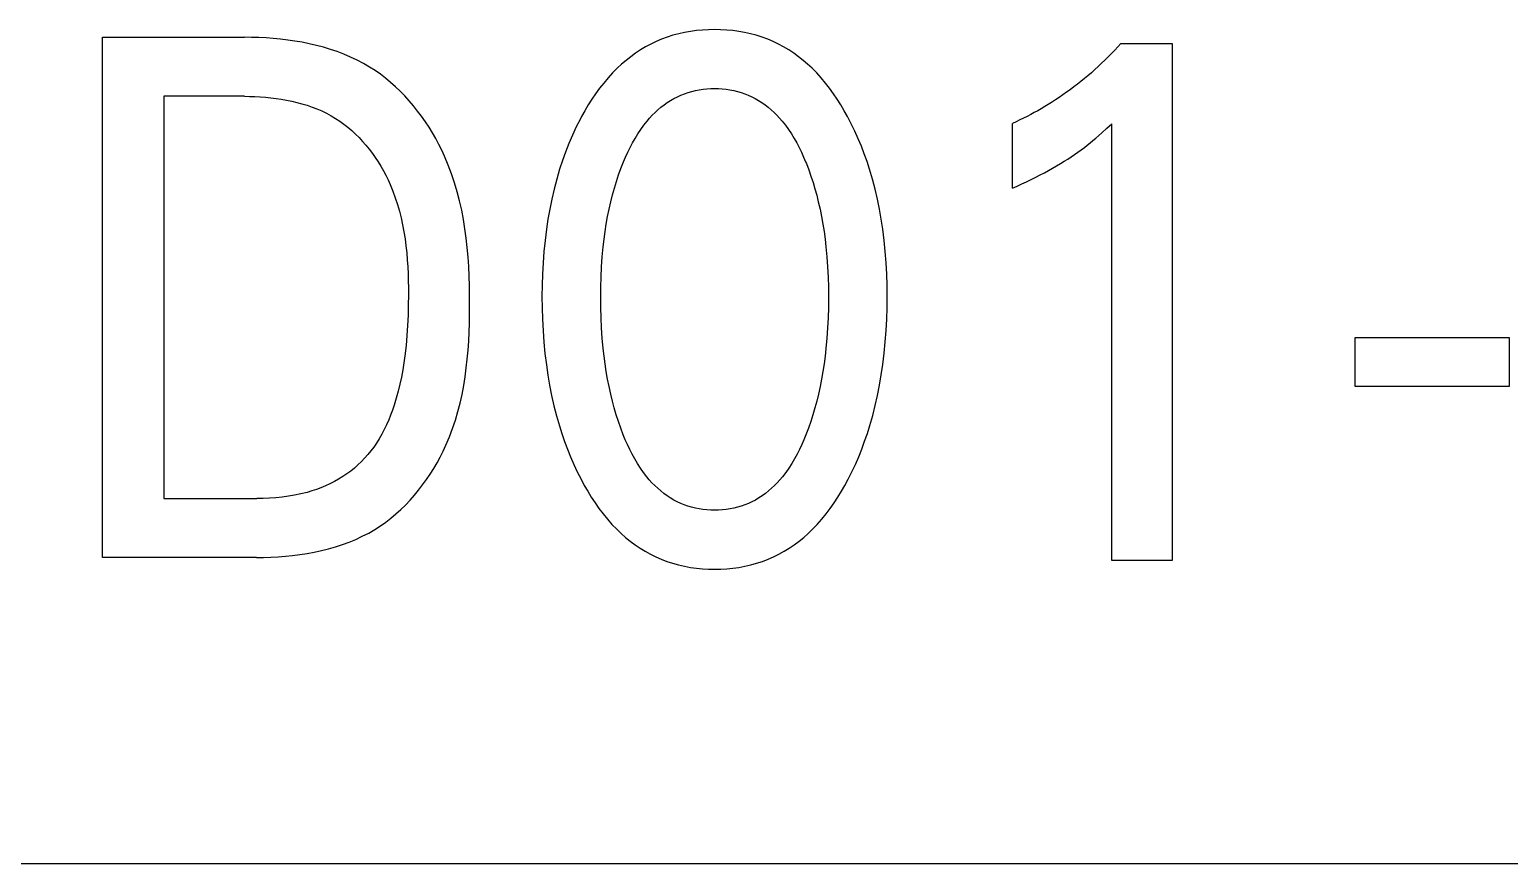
# Model space of a CAD drawing. Extents: x 10 to 656, y -396 to 292.
# Drawn here: x 271.323 to 272.301, y 101.772 to 102.323 of the extents above; entities that cross this region are included whole.
import ezdxf

# ---------------------------------------------------------------- set-up
doc = ezdxf.new("R2010")
doc.units = 0
doc.header["$LTSCALE"] = 5
doc.header["$MEASUREMENT"] = 0
doc.layers.get('0').update_dxf_attribs({"linetype": 'CONTINUOUS'})

msp = doc.modelspace()

# ---------------------------------------------------------------- linework, layer by layer
at = {"color": 7, "linetype": 'Continuous'}
for p, q in [((271.7482, 102.31955), (271.74443, 102.31834)), ((271.75204, 102.32058), (271.7482, 102.31955)), ((271.75592, 102.32144), (271.75204, 102.32058)), ((271.75984, 102.32214), (271.75592, 102.32144)), ((271.76378, 102.32268), (271.75984, 102.32214)), ((271.76776, 102.32305), (271.76378, 102.32268)), ((271.77174, 102.32328), (271.76776, 102.32305)), ((271.77574, 102.32335), (271.77174, 102.32328)), ((271.77974, 102.32328), (271.77574, 102.32335)), ((271.78374, 102.32306), (271.77974, 102.32328)), ((271.78772, 102.32268), (271.78374, 102.32306)), ((271.79168, 102.32215), (271.78772, 102.32268)), ((271.79561, 102.32145), (271.79168, 102.32215)), ((271.7995, 102.32059), (271.79561, 102.32145)), ((271.80334, 102.31955), (271.7995, 102.32059)), ((271.80713, 102.31834), (271.80334, 102.31955)), ((271.37112, 101.97408), (271.37112, 102.31823)), ((271.37112, 102.31823), (271.46488, 102.31823)), ((271.46962, 102.31819), (271.46488, 102.31823)), ((271.47438, 102.31805), (271.46962, 102.31819)), ((271.47917, 102.31781), (271.47438, 102.31805)), ((271.48396, 102.31747), (271.47917, 102.31781)), ((271.48876, 102.31701), (271.48396, 102.31747)), ((271.49354, 102.31644), (271.48876, 102.31701)), ((271.49832, 102.31575), (271.49354, 102.31644)), ((271.50307, 102.31493), (271.49832, 102.31575)), ((271.50779, 102.31398), (271.50307, 102.31493)), ((271.51248, 102.31289), (271.50779, 102.31398)), ((271.51712, 102.31166), (271.51248, 102.31289)), ((271.5217, 102.31028), (271.51712, 102.31166)), ((271.52622, 102.30874), (271.5217, 102.31028)), ((271.7268, 102.30985), (271.72353, 102.30769)), ((271.73016, 102.31186), (271.7268, 102.30985)), ((271.7336, 102.31372), (271.73016, 102.31186)), ((271.73712, 102.31542), (271.7336, 102.31372)), ((271.74071, 102.31696), (271.73712, 102.31542)), ((271.74443, 102.31834), (271.74071, 102.31696)), ((271.81086, 102.31696), (271.80713, 102.31834)), ((271.81445, 102.31543), (271.81086, 102.31696)), ((271.81797, 102.31372), (271.81445, 102.31543)), ((271.82141, 102.31186), (271.81797, 102.31372)), ((271.82477, 102.30985), (271.82141, 102.31186)), ((271.82804, 102.30769), (271.82477, 102.30985)), ((272.04028, 102.3097), (272.03816, 102.30749)), ((272.04237, 102.31194), (272.04028, 102.3097)), ((272.04443, 102.31421), (272.04237, 102.31194)), ((272.04443, 102.31421), (272.07838, 102.31421)), ((272.07838, 102.31421), (272.07838, 101.97202)), ((271.53067, 102.30705), (271.52622, 102.30874)), ((271.53504, 102.30518), (271.53067, 102.30705)), ((271.53933, 102.30315), (271.53504, 102.30518)), ((271.54352, 102.30095), (271.53933, 102.30315)), ((271.54761, 102.29856), (271.54352, 102.30095)), ((271.71429, 102.30043), (271.71141, 102.29777)), ((271.71727, 102.30297), (271.71429, 102.30043)), ((271.72035, 102.3054), (271.71727, 102.30297)), ((271.72353, 102.30769), (271.72035, 102.3054)), ((271.83122, 102.3054), (271.82804, 102.30769)), ((271.8343, 102.30298), (271.83122, 102.3054)), ((271.83728, 102.30043), (271.8343, 102.30298)), ((271.84016, 102.29777), (271.83728, 102.30043)), ((272.03163, 102.30103), (272.02939, 102.29893)), ((272.03384, 102.30315), (272.03163, 102.30103)), ((272.03601, 102.30531), (272.03384, 102.30315)), ((272.03816, 102.30749), (272.03601, 102.30531)), ((271.55123, 102.29623), (271.54761, 102.29856)), ((271.55475, 102.29376), (271.55123, 102.29623)), ((271.55818, 102.29114), (271.55475, 102.29376)), ((271.56152, 102.2884), (271.55818, 102.29114)), ((271.7053, 102.29136), (271.70244, 102.28798)), ((271.70828, 102.29463), (271.7053, 102.29136)), ((271.71141, 102.29777), (271.70828, 102.29463)), ((271.84327, 102.29463), (271.84016, 102.29777)), ((271.84625, 102.29136), (271.84327, 102.29463)), ((271.84909, 102.28798), (271.84625, 102.29136)), ((272.02023, 102.29092), (272.01792, 102.28904)), ((272.02251, 102.29283), (272.02023, 102.29092)), ((272.02483, 102.29483), (272.02251, 102.29283)), ((272.02712, 102.29687), (272.02483, 102.29483)), ((272.02939, 102.29893), (272.02712, 102.29687)), ((271.56475, 102.28552), (271.56152, 102.2884)), ((271.56789, 102.28252), (271.56475, 102.28552)), ((271.57093, 102.27941), (271.56789, 102.28252)), ((271.69711, 102.28091), (271.69463, 102.27723)), ((271.69972, 102.28449), (271.69711, 102.28091)), ((271.70244, 102.28798), (271.69972, 102.28449)), ((271.75115, 102.27894), (271.75345, 102.27998)), ((271.75345, 102.27998), (271.7558, 102.2809)), ((271.7558, 102.2809), (271.75819, 102.28172)), ((271.75819, 102.28172), (271.76062, 102.28242)), ((271.76062, 102.28242), (271.76309, 102.28301)), ((271.76309, 102.28301), (271.76559, 102.28349)), ((271.76559, 102.28349), (271.7681, 102.28386)), ((271.7681, 102.28386), (271.77064, 102.28412)), ((271.77064, 102.28412), (271.77319, 102.28428)), ((271.77319, 102.28428), (271.77574, 102.28433)), ((271.77574, 102.28433), (271.77829, 102.28428)), ((271.77829, 102.28428), (271.78083, 102.28412)), ((271.78083, 102.28412), (271.78337, 102.28386)), ((271.78337, 102.28386), (271.78589, 102.28349)), ((271.78589, 102.28349), (271.78838, 102.28301)), ((271.78838, 102.28301), (271.79085, 102.28242)), ((271.79085, 102.28242), (271.79328, 102.28172)), ((271.79328, 102.28172), (271.79568, 102.2809)), ((271.79568, 102.2809), (271.79803, 102.27998)), ((271.79803, 102.27998), (271.80033, 102.27894)), ((271.85181, 102.28449), (271.84909, 102.28798)), ((271.8544, 102.2809), (271.85181, 102.28449)), ((271.85687, 102.27723), (271.8544, 102.2809)), ((272.00602, 102.28013), (272.00357, 102.27845)), ((272.00845, 102.28184), (272.00602, 102.28013)), ((272.01086, 102.28359), (272.00845, 102.28184)), ((272.01324, 102.28538), (272.01086, 102.28359)), ((272.01559, 102.28719), (272.01324, 102.28538)), ((272.01792, 102.28904), (272.01559, 102.28719)), ((271.4116, 102.27921), (271.4116, 102.01311)), ((271.46488, 102.27921), (271.4116, 102.27921)), ((271.46488, 102.27921), (271.46833, 102.27917)), ((271.46833, 102.27917), (271.47181, 102.27907)), ((271.47181, 102.27907), (271.47529, 102.27889)), ((271.47529, 102.27889), (271.47879, 102.27863)), ((271.47879, 102.27863), (271.48229, 102.27829)), ((271.48229, 102.27829), (271.48578, 102.27786)), ((271.48578, 102.27786), (271.48926, 102.27734)), ((271.48926, 102.27734), (271.49272, 102.27673)), ((271.49272, 102.27673), (271.49616, 102.27602)), ((271.49616, 102.27602), (271.49957, 102.2752)), ((271.49957, 102.2752), (271.50295, 102.27429)), ((271.50295, 102.27429), (271.50629, 102.27326)), ((271.50629, 102.27326), (271.50958, 102.27212)), ((271.50958, 102.27212), (271.51282, 102.27087)), ((271.51282, 102.27087), (271.516, 102.26949)), ((271.57386, 102.27619), (271.57093, 102.27941)), ((271.5767, 102.27287), (271.57386, 102.27619)), ((271.57942, 102.26946), (271.5767, 102.27287)), ((271.69226, 102.27348), (271.69, 102.26967)), ((271.69463, 102.27723), (271.69226, 102.27348)), ((271.7364, 102.26848), (271.73831, 102.27025)), ((271.73831, 102.27025), (271.74029, 102.27193)), ((271.74029, 102.27193), (271.74233, 102.27354)), ((271.74233, 102.27354), (271.74444, 102.27505)), ((271.74444, 102.27505), (271.74662, 102.27645)), ((271.74662, 102.27645), (271.74885, 102.27775)), ((271.74885, 102.27775), (271.75115, 102.27894)), ((271.80033, 102.27894), (271.80262, 102.27775)), ((271.80262, 102.27775), (271.80486, 102.27645)), ((271.80486, 102.27645), (271.80703, 102.27505)), ((271.80703, 102.27505), (271.80914, 102.27354)), ((271.80914, 102.27354), (271.81119, 102.27193)), ((271.81119, 102.27193), (271.81317, 102.27025)), ((271.81317, 102.27025), (271.81508, 102.26848)), ((271.85923, 102.27348), (271.85687, 102.27723)), ((271.86148, 102.26967), (271.85923, 102.27348)), ((271.99175, 102.27102), (271.98943, 102.2697)), ((271.99405, 102.27238), (271.99175, 102.27102)), ((271.99633, 102.27377), (271.99405, 102.27238)), ((271.9986, 102.27519), (271.99633, 102.27377)), ((272.0011, 102.2768), (271.9986, 102.27519)), ((272.00357, 102.27845), (272.0011, 102.2768)), ((271.516, 102.26949), (271.51911, 102.26799)), ((271.51911, 102.26799), (271.52216, 102.26636)), ((271.52216, 102.26636), (271.52512, 102.2646)), ((271.52512, 102.2646), (271.52793, 102.26277)), ((271.52793, 102.26277), (271.53065, 102.26081)), ((271.53065, 102.26081), (271.53329, 102.25873)), ((271.58204, 102.26596), (271.57942, 102.26946)), ((271.58456, 102.26237), (271.58204, 102.26596)), ((271.58696, 102.25872), (271.58456, 102.26237)), ((271.68707, 102.26433), (271.68433, 102.25894)), ((271.68785, 102.26579), (271.68707, 102.26433)), ((271.69, 102.26967), (271.68785, 102.26579)), ((271.72688, 102.25723), (271.72892, 102.26004)), ((271.72892, 102.26004), (271.73108, 102.26276)), ((271.73108, 102.26276), (271.73278, 102.26473)), ((271.73278, 102.26473), (271.73455, 102.26663)), ((271.73455, 102.26663), (271.7364, 102.26848)), ((271.81508, 102.26848), (271.81692, 102.26663)), ((271.81692, 102.26663), (271.81869, 102.26473)), ((271.81869, 102.26473), (271.82039, 102.26276)), ((271.82039, 102.26276), (271.82256, 102.26004)), ((271.82256, 102.26004), (271.8246, 102.25723)), ((271.86363, 102.26579), (271.86148, 102.26967)), ((271.86612, 102.26098), (271.86363, 102.26579)), ((271.86848, 102.2561), (271.86612, 102.26098)), ((271.97515, 102.26239), (271.97271, 102.26129)), ((271.97271, 102.21836), (271.97271, 102.26129)), ((271.97757, 102.26353), (271.97515, 102.26239)), ((271.97998, 102.2647), (271.97757, 102.26353)), ((271.98236, 102.2659), (271.97998, 102.2647)), ((271.98474, 102.26713), (271.98236, 102.2659)), ((271.98709, 102.2684), (271.98474, 102.26713)), ((271.98943, 102.2697), (271.98709, 102.2684)), ((272.03508, 102.25804), (272.03828, 102.26104)), ((272.03828, 101.97202), (272.03828, 102.26104)), ((271.53329, 102.25873), (271.53586, 102.25655)), ((271.53586, 102.25655), (271.53834, 102.25426)), ((271.53834, 102.25426), (271.54073, 102.25188)), ((271.54073, 102.25188), (271.54305, 102.2494)), ((271.58925, 102.25499), (271.58696, 102.25872)), ((271.59142, 102.2512), (271.58925, 102.25499)), ((271.59349, 102.24736), (271.59142, 102.2512)), ((271.68178, 102.25346), (271.6794, 102.24791)), ((271.68433, 102.25894), (271.68178, 102.25346)), ((271.72144, 102.24836), (271.72314, 102.25138)), ((271.72314, 102.25138), (271.72495, 102.25434)), ((271.72495, 102.25434), (271.72688, 102.25723)), ((271.8246, 102.25723), (271.82652, 102.25434)), ((271.82652, 102.25434), (271.82833, 102.25138)), ((271.82833, 102.25138), (271.83003, 102.24836)), ((271.87069, 102.25117), (271.86848, 102.2561)), ((271.87277, 102.24617), (271.87069, 102.25117)), ((272.02583, 102.24988), (272.02786, 102.25158)), ((272.02786, 102.25158), (272.02986, 102.25332)), ((272.02986, 102.25332), (272.03184, 102.25508)), ((272.03184, 102.25508), (272.03508, 102.25804)), ((271.54305, 102.2494), (271.54527, 102.24683)), ((271.54527, 102.24683), (271.54741, 102.24418)), ((271.54741, 102.24418), (271.54947, 102.24146)), ((271.54947, 102.24146), (271.55143, 102.23867)), ((271.59543, 102.24347), (271.59349, 102.24736)), ((271.59726, 102.23953), (271.59543, 102.24347)), ((271.6772, 102.2423), (271.67516, 102.23662)), ((271.6794, 102.24791), (271.6772, 102.2423)), ((271.71689, 102.23899), (271.71832, 102.24216)), ((271.71832, 102.24216), (271.71983, 102.24528)), ((271.71983, 102.24528), (271.72144, 102.24836)), ((271.83003, 102.24836), (271.83164, 102.24528)), ((271.83164, 102.24528), (271.83316, 102.24216)), ((271.83316, 102.24216), (271.83459, 102.23899)), ((271.87471, 102.24112), (271.87277, 102.24617)), ((271.87652, 102.23603), (271.87471, 102.24112)), ((272.01147, 102.23917), (272.0137, 102.24069)), ((272.0137, 102.24069), (272.0159, 102.24224)), ((272.0159, 102.24224), (272.01809, 102.24382)), ((272.01809, 102.24382), (272.02024, 102.24543)), ((272.02024, 102.24543), (272.02213, 102.24689)), ((272.02213, 102.24689), (272.02399, 102.24837)), ((272.02399, 102.24837), (272.02583, 102.24988)), ((271.55143, 102.23867), (271.5533, 102.23581)), ((271.5533, 102.23581), (271.55508, 102.2329)), ((271.55508, 102.2329), (271.55677, 102.22993)), ((271.5997, 102.23375), (271.59726, 102.23953)), ((271.60191, 102.22789), (271.5997, 102.23375)), ((271.67328, 102.23089), (271.67136, 102.22439)), ((271.67516, 102.23662), (271.67328, 102.23089)), ((271.71228, 102.22716), (271.71385, 102.2315)), ((271.71385, 102.2315), (271.71554, 102.23579)), ((271.71554, 102.23579), (271.71689, 102.23899)), ((271.83459, 102.23899), (271.83594, 102.23579)), ((271.83594, 102.23579), (271.8364, 102.23465)), ((271.8364, 102.23465), (271.83799, 102.23054)), ((271.87819, 102.23089), (271.87652, 102.23603)), ((271.88011, 102.22439), (271.87819, 102.23089)), ((271.99646, 102.23009), (271.99911, 102.23157)), ((271.99911, 102.23157), (272.00175, 102.23309)), ((272.00175, 102.23309), (272.00436, 102.23465)), ((272.00436, 102.23465), (272.00695, 102.23624)), ((272.00695, 102.23624), (272.00922, 102.23769)), ((272.00922, 102.23769), (272.01147, 102.23917)), ((271.55677, 102.22993), (271.55837, 102.22692)), ((271.55837, 102.22692), (271.55987, 102.22387)), ((271.55987, 102.22387), (271.56127, 102.22078)), ((271.60388, 102.22197), (271.60191, 102.22789)), ((271.60564, 102.21598), (271.60388, 102.22197)), ((271.67136, 102.22439), (271.66964, 102.21784)), ((271.7095, 102.21838), (271.71083, 102.22279)), ((271.71083, 102.22279), (271.71228, 102.22716)), ((271.83799, 102.23054), (271.83946, 102.22639)), ((271.83946, 102.22639), (271.84083, 102.2222)), ((271.84083, 102.2222), (271.84209, 102.21799)), ((271.88184, 102.21784), (271.88011, 102.22439)), ((271.9758, 102.21977), (271.97889, 102.2212)), ((271.97889, 102.2212), (271.98196, 102.22266)), ((271.98196, 102.22266), (271.98503, 102.22415)), ((271.98503, 102.22415), (271.98807, 102.22567)), ((271.98807, 102.22567), (271.9911, 102.22722)), ((271.9911, 102.22722), (271.99379, 102.22864)), ((271.99379, 102.22864), (271.99646, 102.23009)), ((271.56127, 102.22078), (271.56306, 102.21646)), ((271.56306, 102.21646), (271.56466, 102.21208)), ((271.56466, 102.21208), (271.5661, 102.20766)), ((271.60718, 102.20995), (271.60564, 102.21598)), ((271.6681, 102.21123), (271.66674, 102.20459)), ((271.66964, 102.21784), (271.6681, 102.21123)), ((271.70715, 102.20948), (271.70827, 102.21394)), ((271.70827, 102.21394), (271.7095, 102.21838)), ((271.84209, 102.21799), (271.84326, 102.21375)), ((271.84326, 102.21375), (271.84433, 102.20948)), ((271.88338, 102.21124), (271.88184, 102.21784)), ((271.88474, 102.20459), (271.88338, 102.21124)), ((271.97271, 102.21836), (271.9758, 102.21977)), ((271.5661, 102.20766), (271.56738, 102.20319)), ((271.56738, 102.20319), (271.56851, 102.19869)), ((271.60853, 102.20386), (271.60718, 102.20995)), ((271.6097, 102.19772), (271.60853, 102.20386)), ((271.66674, 102.20459), (271.66556, 102.19792)), ((271.70503, 102.19961), (271.70603, 102.20456)), ((271.70603, 102.20456), (271.70715, 102.20948)), ((271.84433, 102.20948), (271.84544, 102.20456)), ((271.84544, 102.20456), (271.84644, 102.19961)), ((271.88592, 102.19792), (271.88474, 102.20459)), ((271.56851, 102.19869), (271.56949, 102.19415)), ((271.56949, 102.19415), (271.57034, 102.18958)), ((271.61069, 102.19154), (271.6097, 102.19772)), ((271.61152, 102.18532), (271.61069, 102.19154)), ((271.66556, 102.19792), (271.66454, 102.19121)), ((271.70337, 102.18966), (271.70415, 102.19464)), ((271.70415, 102.19464), (271.70503, 102.19961)), ((271.84644, 102.19961), (271.84733, 102.19464)), ((271.84733, 102.19464), (271.84811, 102.18966)), ((271.88693, 102.19121), (271.88592, 102.19792)), ((271.57034, 102.18958), (271.57106, 102.18498)), ((271.57106, 102.18498), (271.57166, 102.18036)), ((271.61221, 102.17908), (271.61152, 102.18532)), ((271.66362, 102.18384), (271.66288, 102.17645)), ((271.66454, 102.19121), (271.66362, 102.18384)), ((271.70211, 102.17964), (271.70269, 102.18466)), ((271.70269, 102.18466), (271.70337, 102.18966)), ((271.84811, 102.18966), (271.84878, 102.18466)), ((271.84878, 102.18466), (271.84936, 102.17964)), ((271.88785, 102.18384), (271.88693, 102.19121)), ((271.88859, 102.17645), (271.88785, 102.18384)), ((271.57166, 102.18036), (271.57216, 102.17573)), ((271.57216, 102.17573), (271.57255, 102.17107)), ((271.61275, 102.1728), (271.61221, 102.17908)), ((271.61317, 102.1665), (271.61275, 102.1728)), ((271.66288, 102.17645), (271.66233, 102.16904)), ((271.70102, 102.16632), (271.70149, 102.17299)), ((271.70149, 102.17299), (271.70211, 102.17964)), ((271.84936, 102.17964), (271.84999, 102.17299)), ((271.84999, 102.17299), (271.85046, 102.16632)), ((271.88915, 102.16904), (271.88859, 102.17645)), ((271.57255, 102.17107), (271.57286, 102.16641)), ((271.57286, 102.16641), (271.57308, 102.16174)), ((271.61347, 102.16018), (271.61317, 102.1665)), ((271.66233, 102.16904), (271.66194, 102.16162)), ((271.70069, 102.15964), (271.70102, 102.16632)), ((271.85046, 102.16632), (271.85079, 102.15964)), ((271.88954, 102.16162), (271.88915, 102.16904)), ((271.57308, 102.16174), (271.57322, 102.15707)), ((271.57322, 102.15707), (271.5733, 102.15241)), ((271.5733, 102.15241), (271.57332, 102.14774)), ((271.61367, 102.15385), (271.61347, 102.16018)), ((271.61378, 102.14751), (271.61367, 102.15385)), ((271.66171, 102.1542), (271.66163, 102.14677)), ((271.66194, 102.16162), (271.66171, 102.1542)), ((271.70043, 102.14628), (271.7005, 102.15296)), ((271.7005, 102.15296), (271.70069, 102.15964)), ((271.85079, 102.15964), (271.85098, 102.15296)), ((271.85098, 102.15296), (271.85104, 102.14628)), ((271.88977, 102.1542), (271.88954, 102.16162)), ((271.88985, 102.14677), (271.88977, 102.1542)), ((271.57332, 102.14774), (271.57326, 102.141)), ((271.6138, 102.14116), (271.61378, 102.14751)), ((271.66163, 102.14677), (271.6617, 102.13921)), ((271.70049, 102.1395), (271.70043, 102.14628)), ((271.85104, 102.14628), (271.85098, 102.1395)), ((271.88978, 102.13923), (271.88985, 102.14677)), ((271.57309, 102.13429), (271.57278, 102.12759)), ((271.57326, 102.141), (271.57309, 102.13429)), ((271.61365, 102.12918), (271.61376, 102.13517)), ((271.61376, 102.13517), (271.6138, 102.14116)), ((271.6617, 102.13921), (271.66192, 102.13166)), ((271.70068, 102.13272), (271.70049, 102.1395)), ((271.85098, 102.1395), (271.85079, 102.13272)), ((271.88955, 102.1317), (271.88978, 102.13923)), ((271.57278, 102.12759), (271.57234, 102.1209)), ((271.61316, 102.11725), (271.61345, 102.12321)), ((271.61345, 102.12321), (271.61365, 102.12918)), ((271.66192, 102.13166), (271.6623, 102.12412)), ((271.6623, 102.12412), (271.66285, 102.11658)), ((271.701, 102.12595), (271.70068, 102.13272)), ((271.70147, 102.11919), (271.701, 102.12595)), ((271.85047, 102.12595), (271.85, 102.11919)), ((271.85079, 102.13272), (271.85047, 102.12595)), ((271.88862, 102.11666), (271.88917, 102.12417)), ((271.88917, 102.12417), (271.88955, 102.1317)), ((271.57174, 102.11423), (271.57097, 102.10758)), ((271.57234, 102.1209), (271.57174, 102.11423)), ((271.61276, 102.1113), (271.61316, 102.11725)), ((271.66285, 102.11658), (271.66358, 102.10906)), ((271.70209, 102.11243), (271.70147, 102.11919)), ((271.85, 102.11919), (271.84939, 102.11243)), ((271.88789, 102.10916), (271.88862, 102.11666)), ((272.19924, 102.08726), (272.19924, 102.1197)), ((272.19924, 102.1197), (272.30118, 102.1197)), ((272.30118, 102.1197), (272.30118, 102.08726)), ((271.57097, 102.10758), (271.57031, 102.10285)), ((271.6116, 102.09948), (271.61224, 102.10538)), ((271.61224, 102.10538), (271.61276, 102.1113)), ((271.66358, 102.10906), (271.6645, 102.10156)), ((271.70266, 102.10734), (271.70209, 102.11243)), ((271.70333, 102.10226), (271.70266, 102.10734)), ((271.84881, 102.10734), (271.84814, 102.10226)), ((271.84939, 102.11243), (271.84881, 102.10734)), ((271.88698, 102.10167), (271.88789, 102.10916)), ((271.56955, 102.09813), (271.56868, 102.09343)), ((271.57031, 102.10285), (271.56955, 102.09813)), ((271.61081, 102.09361), (271.6116, 102.09948)), ((271.6645, 102.10156), (271.66549, 102.09476)), ((271.66549, 102.09476), (271.66666, 102.08798)), ((271.7041, 102.09719), (271.70333, 102.10226)), ((271.70497, 102.09214), (271.7041, 102.09719)), ((271.84737, 102.09719), (271.8465, 102.09214)), ((271.84814, 102.10226), (271.84737, 102.09719)), ((271.88482, 102.08808), (271.88598, 102.09487)), ((271.88598, 102.09487), (271.88698, 102.10167)), ((271.56657, 102.0841), (271.56531, 102.07948)), ((271.56769, 102.08875), (271.56657, 102.0841)), ((271.56868, 102.09343), (271.56769, 102.08875)), ((271.60878, 102.08199), (271.60988, 102.08778)), ((271.60988, 102.08778), (271.61081, 102.09361)), ((271.66666, 102.08798), (271.66799, 102.08123)), ((271.70596, 102.08711), (271.70497, 102.09214)), ((271.70705, 102.08211), (271.70596, 102.08711)), ((271.84552, 102.08711), (271.84442, 102.08211)), ((271.8465, 102.09214), (271.84552, 102.08711)), ((271.88348, 102.08133), (271.88482, 102.08808)), ((272.30118, 102.08726), (272.19924, 102.08726)), ((271.56391, 102.0749), (271.56279, 102.07159)), ((271.56531, 102.07948), (271.56391, 102.0749)), ((271.60605, 102.07055), (271.6075, 102.07625)), ((271.6075, 102.07625), (271.60878, 102.08199)), ((271.66799, 102.08123), (271.6695, 102.07451)), ((271.6695, 102.07451), (271.6712, 102.06785)), ((271.70816, 102.07756), (271.70705, 102.08211)), ((271.70937, 102.07305), (271.70816, 102.07756)), ((271.84332, 102.07756), (271.84211, 102.07305)), ((271.84442, 102.08211), (271.84332, 102.07756)), ((271.88027, 102.06796), (271.88197, 102.07462)), ((271.88197, 102.07462), (271.88348, 102.08133)), ((271.56027, 102.06508), (271.55887, 102.06189)), ((271.56158, 102.06832), (271.56027, 102.06508)), ((271.56279, 102.07159), (271.56158, 102.06832)), ((271.60253, 102.05932), (271.60439, 102.06491)), ((271.60439, 102.06491), (271.60605, 102.07055)), ((271.6712, 102.06785), (271.6731, 102.06124)), ((271.71068, 102.06856), (271.70937, 102.07305)), ((271.71211, 102.0641), (271.71068, 102.06856)), ((271.84079, 102.06856), (271.83936, 102.0641)), ((271.84211, 102.07305), (271.84079, 102.06856)), ((271.87838, 102.06135), (271.88027, 102.06796)), ((271.55574, 102.05566), (271.554, 102.05264)), ((271.55736, 102.05875), (271.55574, 102.05566)), ((271.55887, 102.06189), (271.55736, 102.05875)), ((271.60045, 102.0538), (271.60253, 102.05932)), ((271.6731, 102.06124), (271.67474, 102.05603)), ((271.67474, 102.05603), (271.67652, 102.05086)), ((271.71366, 102.05968), (271.71211, 102.0641)), ((271.71533, 102.0553), (271.71366, 102.05968)), ((271.71667, 102.05202), (271.71533, 102.0553)), ((271.83615, 102.0553), (271.8348, 102.05202)), ((271.83781, 102.05968), (271.83615, 102.0553)), ((271.83936, 102.0641), (271.83781, 102.05968)), ((271.87496, 102.05094), (271.87673, 102.05612)), ((271.87673, 102.05612), (271.87838, 102.06135)), ((271.55035, 102.04711), (271.54846, 102.04459)), ((271.55214, 102.04969), (271.55035, 102.04711)), ((271.554, 102.05264), (271.55214, 102.04969)), ((271.59631, 102.04441), (271.59814, 102.04834)), ((271.59814, 102.04834), (271.60045, 102.0538)), ((271.67652, 102.05086), (271.67842, 102.04573)), ((271.67842, 102.04573), (271.68047, 102.04066)), ((271.7181, 102.04876), (271.71667, 102.05202)), ((271.71961, 102.04555), (271.7181, 102.04876)), ((271.72122, 102.04238), (271.71961, 102.04555)), ((271.83186, 102.04555), (271.83026, 102.04238)), ((271.83338, 102.04876), (271.83186, 102.04555)), ((271.8348, 102.05202), (271.83338, 102.04876)), ((271.87101, 102.04071), (271.87305, 102.0458)), ((271.87305, 102.0458), (271.87496, 102.05094)), ((271.53994, 102.03532), (271.53759, 102.03323)), ((271.54221, 102.0375), (271.53994, 102.03532)), ((271.54439, 102.03978), (271.54221, 102.0375)), ((271.54647, 102.04215), (271.54439, 102.03978)), ((271.54846, 102.04459), (271.54647, 102.04215)), ((271.59006, 102.03292), (271.59227, 102.03669)), ((271.59227, 102.03669), (271.59435, 102.04052)), ((271.59435, 102.04052), (271.59631, 102.04441)), ((271.68047, 102.04066), (271.68264, 102.03564)), ((271.68264, 102.03564), (271.68497, 102.03069)), ((271.72292, 102.03927), (271.72122, 102.04238)), ((271.72474, 102.03622), (271.72292, 102.03927)), ((271.72666, 102.03324), (271.72474, 102.03622)), ((271.82674, 102.03622), (271.82481, 102.03324)), ((271.82855, 102.03927), (271.82674, 102.03622)), ((271.83026, 102.04238), (271.82855, 102.03927)), ((271.86651, 102.0307), (271.86883, 102.03568)), ((271.86883, 102.03568), (271.87101, 102.04071)), ((271.52719, 102.02586), (271.52436, 102.02428)), ((271.52995, 102.02755), (271.52719, 102.02586)), ((271.53263, 102.02937), (271.52995, 102.02755)), ((271.53515, 102.03125), (271.53263, 102.02937)), ((271.53759, 102.03323), (271.53515, 102.03125)), ((271.58273, 102.02203), (271.58529, 102.02558)), ((271.58529, 102.02558), (271.58774, 102.02921)), ((271.58774, 102.02921), (271.59006, 102.03292)), ((271.68497, 102.03069), (271.68743, 102.02579)), ((271.68743, 102.02579), (271.68958, 102.0218)), ((271.72872, 102.03034), (271.72666, 102.03324)), ((271.7309, 102.02753), (271.72872, 102.03034)), ((271.73259, 102.02551), (271.7309, 102.02753)), ((271.73436, 102.02355), (271.73259, 102.02551)), ((271.81888, 102.02551), (271.81711, 102.02355)), ((271.82058, 102.02753), (271.81888, 102.02551)), ((271.82276, 102.03034), (271.82058, 102.02753)), ((271.82481, 102.03324), (271.82276, 102.03034)), ((271.86191, 102.0218), (271.86404, 102.02579)), ((271.86404, 102.02579), (271.86651, 102.0307)), ((271.5022, 102.01615), (271.49809, 102.01529)), ((271.50627, 102.01717), (271.5022, 102.01615)), ((271.50938, 102.01809), (271.50627, 102.01717)), ((271.51247, 102.0191), (271.50938, 102.01809)), ((271.51551, 102.02023), (271.51247, 102.0191)), ((271.51851, 102.02147), (271.51551, 102.02023)), ((271.52147, 102.02282), (271.51851, 102.02147)), ((271.52436, 102.02428), (271.52147, 102.02282)), ((271.57727, 102.0152), (271.58006, 102.01857)), ((271.58006, 102.01857), (271.58273, 102.02203)), ((271.68958, 102.0218), (271.69183, 102.01786)), ((271.69183, 102.01786), (271.6942, 102.01399)), ((271.73621, 102.02165), (271.73436, 102.02355)), ((271.73812, 102.01983), (271.73621, 102.02165)), ((271.74011, 102.01809), (271.73812, 102.01983)), ((271.74216, 102.01644), (271.74011, 102.01809)), ((271.74428, 102.01488), (271.74216, 102.01644)), ((271.80932, 102.01644), (271.8072, 102.01488)), ((271.81137, 102.01809), (271.80932, 102.01644)), ((271.81335, 102.01983), (271.81137, 102.01809)), ((271.81527, 102.02165), (271.81335, 102.01983)), ((271.81711, 102.02355), (271.81527, 102.02165)), ((271.85731, 102.01399), (271.85966, 102.01786)), ((271.85966, 102.01786), (271.86191, 102.0218)), ((271.4116, 102.01311), (271.47306, 102.01311)), ((271.47724, 102.01316), (271.47306, 102.01311)), ((271.48143, 102.01333), (271.47724, 102.01316)), ((271.48562, 102.01361), (271.48143, 102.01333)), ((271.48979, 102.01403), (271.48562, 102.01361)), ((271.49395, 102.01458), (271.48979, 102.01403)), ((271.49809, 102.01529), (271.49395, 102.01458)), ((271.56504, 102.00286), (271.56826, 102.00576)), ((271.56826, 102.00576), (271.57137, 102.00879)), ((271.57137, 102.00879), (271.57438, 102.01194)), ((271.57438, 102.01194), (271.57727, 102.0152)), ((271.6942, 102.01399), (271.69668, 102.0102)), ((271.69668, 102.0102), (271.69928, 102.00649)), ((271.69928, 102.00649), (271.70202, 102.00288)), ((271.74646, 102.01343), (271.74428, 102.01488)), ((271.74872, 102.01208), (271.74646, 102.01343)), ((271.75103, 102.01086), (271.74872, 102.01208)), ((271.75333, 102.00979), (271.75103, 102.01086)), ((271.75569, 102.00884), (271.75333, 102.00979)), ((271.75809, 102.008), (271.75569, 102.00884)), ((271.76054, 102.00728), (271.75809, 102.008)), ((271.76302, 102.00667), (271.76054, 102.00728)), ((271.76553, 102.00618), (271.76302, 102.00667)), ((271.76806, 102.00579), (271.76553, 102.00618)), ((271.77061, 102.00552), (271.76806, 102.00579)), ((271.78342, 102.00579), (271.78087, 102.00552)), ((271.78595, 102.00618), (271.78342, 102.00579)), ((271.78846, 102.00667), (271.78595, 102.00618)), ((271.79094, 102.00728), (271.78846, 102.00667)), ((271.79338, 102.008), (271.79094, 102.00728)), ((271.79578, 102.00884), (271.79338, 102.008)), ((271.79814, 102.00979), (271.79578, 102.00884)), ((271.80044, 102.01086), (271.79814, 102.00979)), ((271.80276, 102.01208), (271.80044, 102.01086)), ((271.80501, 102.01343), (271.80276, 102.01208)), ((271.8072, 102.01488), (271.80501, 102.01343)), ((271.84952, 102.00288), (271.85225, 102.00649)), ((271.85225, 102.00649), (271.85484, 102.0102)), ((271.85484, 102.0102), (271.85731, 102.01399)), ((271.55478, 101.99498), (271.5583, 101.99746)), ((271.5583, 101.99746), (271.56172, 102.00009)), ((271.56172, 102.00009), (271.56504, 102.00286)), ((271.70202, 102.00288), (271.70488, 101.99938)), ((271.70488, 101.99938), (271.70789, 101.99599)), ((271.70789, 101.99599), (271.71104, 101.99273)), ((271.77317, 102.00536), (271.77061, 102.00552)), ((271.77574, 102.0053), (271.77317, 102.00536)), ((271.7783, 102.00536), (271.77574, 102.0053)), ((271.78087, 102.00552), (271.7783, 102.00536)), ((271.84053, 101.99273), (271.84367, 101.99599)), ((271.84367, 101.99599), (271.84667, 101.99938)), ((271.84667, 101.99938), (271.84952, 102.00288)), ((271.53413, 101.98424), (271.53853, 101.98607)), ((271.53853, 101.98607), (271.54284, 101.98807)), ((271.54284, 101.98807), (271.54705, 101.99026)), ((271.54705, 101.99026), (271.55116, 101.99265)), ((271.55116, 101.99265), (271.55478, 101.99498)), ((271.71104, 101.99273), (271.71391, 101.98999)), ((271.71391, 101.98999), (271.7169, 101.98737)), ((271.7169, 101.98737), (271.71999, 101.98487)), ((271.83158, 101.98486), (271.83467, 101.98737)), ((271.83467, 101.98737), (271.83766, 101.98999)), ((271.83766, 101.98999), (271.84053, 101.99273)), ((271.50157, 101.97599), (271.50635, 101.97673)), ((271.50635, 101.97673), (271.5111, 101.9776)), ((271.5111, 101.9776), (271.51581, 101.97862)), ((271.51581, 101.97862), (271.52048, 101.97979)), ((271.52048, 101.97979), (271.52509, 101.98111)), ((271.52509, 101.98111), (271.52965, 101.98259)), ((271.52965, 101.98259), (271.53413, 101.98424)), ((271.71999, 101.98487), (271.72318, 101.9825)), ((271.72318, 101.9825), (271.72647, 101.98026)), ((271.72647, 101.98026), (271.72984, 101.97818)), ((271.72984, 101.97818), (271.73331, 101.97625)), ((271.81826, 101.97625), (271.82173, 101.97818)), ((271.82173, 101.97818), (271.82511, 101.98026)), ((271.82511, 101.98026), (271.82839, 101.98249)), ((271.82839, 101.98249), (271.83158, 101.98486)), ((271.47285, 101.97408), (271.37112, 101.97408)), ((271.47285, 101.97408), (271.4776, 101.97413)), ((271.4776, 101.97413), (271.48238, 101.97428)), ((271.48238, 101.97428), (271.48717, 101.97453)), ((271.48717, 101.97453), (271.49197, 101.9749)), ((271.49197, 101.9749), (271.49678, 101.97538)), ((271.49678, 101.97538), (271.50157, 101.97599)), ((271.73331, 101.97625), (271.73685, 101.97448)), ((271.73685, 101.97448), (271.74047, 101.97289)), ((271.74047, 101.97289), (271.74421, 101.97147)), ((271.74421, 101.97147), (271.74801, 101.97022)), ((271.74801, 101.97022), (271.75186, 101.96915)), ((271.75186, 101.96915), (271.75577, 101.96826)), ((271.75577, 101.96826), (271.75971, 101.96754)), ((271.75971, 101.96754), (271.76369, 101.96698)), ((271.76369, 101.96698), (271.76769, 101.96659)), ((271.76769, 101.96659), (271.77171, 101.96636)), ((271.77977, 101.96635), (271.7838, 101.96659)), ((271.7838, 101.96659), (271.78782, 101.96698)), ((271.78782, 101.96698), (271.7918, 101.96753)), ((271.7918, 101.96753), (271.79576, 101.96825)), ((271.79576, 101.96825), (271.79967, 101.96915)), ((271.79967, 101.96915), (271.80354, 101.97022)), ((271.80354, 101.97022), (271.80735, 101.97146)), ((271.80735, 101.97146), (271.81109, 101.97289)), ((271.81109, 101.97289), (271.81472, 101.97448)), ((271.81472, 101.97448), (271.81826, 101.97625)), ((272.07838, 101.97202), (272.03828, 101.97202)), ((271.77171, 101.96636), (271.77574, 101.96628)), ((271.77574, 101.96628), (271.77977, 101.96635)), ((270.73239, 101.77164), (273.56656, 101.77164))]:
    msp.add_line(p, q, dxfattribs=at)

doc.saveas('drawing.dxf')
